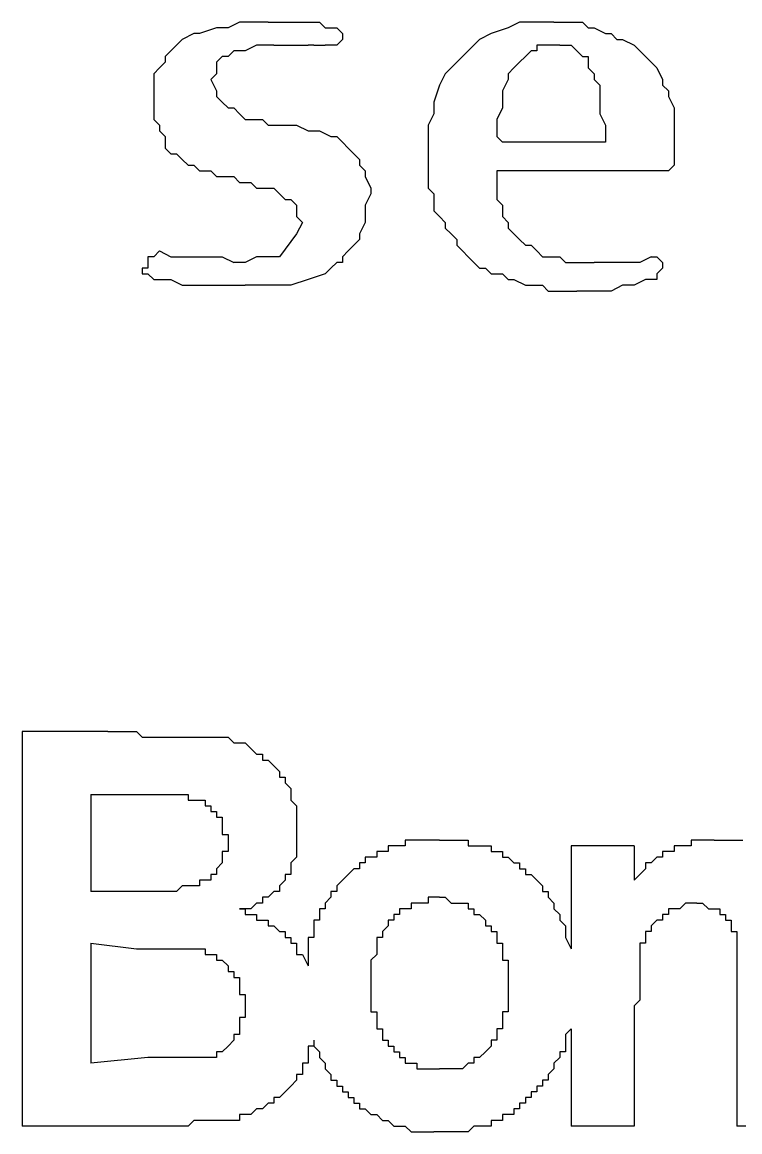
# Model space of a CAD drawing. Extents: x 0 to 594, y 0 to 420.
# Drawn here: x 424.6 to 437.15, y 48.2 to 67.6 of the extents above; entities that cross this region are included whole.
import ezdxf

# ---------------------------------------------------------------- set-up
doc = ezdxf.new("R2010")
doc.units = 0

msp = doc.modelspace()

# ---------------------------------------------------------------- linework, layer by layer
at = {"layer": 'GT_1', "flags": 128}
for points in [[(428.4, 67.6), (428.2, 67.5)], [(428.6, 67.6), (428.4, 67.6)], [(428.7, 67.6), (428.6, 67.6)], [(428.9, 67.6), (428.7, 67.6)], [(428.9, 67.6), (429.1, 67.6)], [(429.1, 67.6), (429.3, 67.6)], [(429.3, 67.6), (429.4, 67.6)], [(429.4, 67.6), (429.6, 67.6)], [(429.6, 67.6), (429.8, 67.6)], [(429.8, 67.6), (429.9, 67.5)], [(433.3, 67.6), (433.1, 67.5)], [(433.5, 67.6), (433.3, 67.6)], [(433.7, 67.6), (433.5, 67.6)], [(433.9, 67.6), (433.7, 67.6)], [(433.9, 67.6), (434.1, 67.6)], [(434.1, 67.6), (434.2, 67.6)], [(434.2, 67.6), (434.4, 67.6)], [(434.4, 67.6), (434.5, 67.5)], [(427.7, 67.4), (427.6, 67.4), (427.4, 67.3), (427.3, 67.2), (427.2, 67.1), (427.1, 67), (427.1, 66.9), (427, 66.8), (426.9, 66.7)], [(428, 67.5), (427.7, 67.4)], [(428.2, 67.5), (428, 67.5)], [(429.9, 67.5), (430.1, 67.5)], [(430.1, 67.5), (430.2, 67.4)], [(430.2, 67.4), (430.2, 67.3)], [(432.8, 67.4), (432.6, 67.3), (432.5, 67.2), (432.4, 67.1), (432.3, 67), (432.2, 66.9), (432.1, 66.8), (432, 66.7), (431.9, 66.5)], [(433.1, 67.5), (432.8, 67.4)], [(434.5, 67.5), (434.6, 67.5)], [(434.6, 67.5), (434.8, 67.4)], [(434.8, 67.4), (434.9, 67.4)], [(434.9, 67.4), (435, 67.3)], [(428.7, 67.2), (428.5, 67.1)], [(428.9, 67.2), (428.7, 67.2)], [(429, 67.2), (428.9, 67.2)], [(429, 67.2), (429.2, 67.2)], [(429.2, 67.2), (429.4, 67.2)], [(429.4, 67.2), (429.6, 67.2)], [(429.7, 67.2), (429.6, 67.2)], [(429.7, 67.2), (429.9, 67.2)], [(430.1, 67.2), (429.9, 67.2)], [(430.2, 67.3), (430.1, 67.2)], [(433.6, 67.2), (433.6, 67.1)], [(433.8, 67.2), (433.6, 67.2)], [(434, 67.2), (433.8, 67.2)], [(434, 67.2), (434.2, 67.2)], [(434.2, 67.2), (434.3, 67.1)], [(435, 67.3), (435.1, 67.3)], [(435.1, 67.3), (435.3, 67.2)], [(435.3, 67.2), (435.4, 67.1)], [(428.1, 67), (428, 66.9)], [(428.2, 67), (428.1, 67)], [(428.3, 67.1), (428.2, 67)], [(428.4, 67.1), (428.3, 67.1)], [(428.5, 67.1), (428.4, 67.1)], [(433.4, 67), (433.3, 66.9)], [(433.5, 67.1), (433.4, 67)], [(433.6, 67.1), (433.5, 67.1)], [(434.3, 67.1), (434.4, 67)], [(434.4, 67), (434.5, 67)], [(434.5, 67), (434.5, 66.8)], [(435.4, 67.1), (435.5, 67)], [(435.5, 67), (435.6, 66.9)], [(435.5, 67), (435.5, 67)], [(428, 66.9), (428, 66.8)], [(428, 66.8), (428, 66.7)], [(433.2, 66.8), (433.1, 66.7)], [(433.3, 66.9), (433.2, 66.8)], [(433.3, 66.9), (433.3, 66.9)], [(434.5, 66.8), (434.6, 66.7)], [(435.6, 66.9), (435.7, 66.8)], [(435.7, 66.8), (435.8, 66.6)], [(426.9, 66.7), (426.9, 66.4)], [(428, 66.7), (427.9, 66.6)], [(427.9, 66.6), (428, 66.4)], [(433.1, 66.6), (433, 66.4)], [(433.1, 66.7), (433.1, 66.6)], [(434.6, 66.7), (434.6, 66.6)], [(434.6, 66.6), (434.7, 66.5)], [(435.8, 66.6), (435.8, 66.5)], [(426.9, 66.4), (426.9, 66.2)], [(428, 66.4), (428, 66.3)], [(431.9, 66.5), (431.8, 66.2)], [(433, 66.4), (433, 66.1)], [(434.7, 66.5), (434.7, 66.3)], [(435.8, 66.5), (435.9, 66.4)], [(435.9, 66.4), (435.9, 66.3)], [(426.9, 66.2), (426.9, 66.1)], [(428, 66.3), (428.1, 66.2)], [(428.1, 66.2), (428.2, 66.1)], [(431.8, 66.2), (431.8, 66)], [(434.7, 66.3), (434.7, 66.1)], [(435.9, 66.3), (436, 66.1)], [(426.9, 66.1), (426.9, 65.9)], [(428.2, 66.1), (428.3, 66.1)], [(428.3, 66.1), (428.4, 66)], [(428.4, 66), (428.5, 65.9)], [(431.8, 66), (431.7, 65.8)], [(433, 66.1), (432.9, 65.9)], [(434.7, 66.1), (434.7, 66)], [(434.7, 66), (434.8, 65.8)], [(436, 66.1), (436, 66)], [(436, 66), (436, 65.8)], [(426.9, 65.9), (427, 65.8)], [(427, 65.8), (427, 65.7)], [(428.5, 65.9), (428.6, 65.9)], [(428.6, 65.9), (428.8, 65.9)], [(428.8, 65.9), (428.9, 65.8)], [(428.9, 65.8), (429.1, 65.8)], [(429.1, 65.8), (429.3, 65.8)], [(429.3, 65.8), (429.4, 65.8)], [(429.4, 65.8), (429.6, 65.7)], [(431.7, 65.8), (431.7, 65.6)], [(432.9, 65.9), (432.9, 65.8)], [(432.9, 65.8), (432.9, 65.6)], [(434.8, 65.8), (434.8, 65.7)], [(436, 65.8), (436, 65.7)], [(427, 65.7), (427.1, 65.6)], [(427.1, 65.6), (427.1, 65.4)], [(429.6, 65.7), (429.7, 65.7)], [(429.7, 65.7), (429.8, 65.7)], [(429.8, 65.7), (430, 65.6)], [(430, 65.6), (430.1, 65.6)], [(430.1, 65.6), (430.2, 65.5)], [(431.7, 65.6), (431.7, 65.4)], [(432.9, 65.6), (433, 65.5)], [(434.8, 65.7), (434.8, 65.5)], [(436, 65.7), (436, 65.5)], [(427.1, 65.4), (427.2, 65.3)], [(430.2, 65.5), (430.3, 65.4)], [(430.3, 65.4), (430.4, 65.3)], [(431.7, 65.4), (431.7, 65.2)], [(434.6, 65.5), (433, 65.5)], [(434.7, 65.5), (434.6, 65.5)], [(434.8, 65.5), (434.7, 65.5)], [(436, 65.5), (436, 65.3)], [(427.2, 65.3), (427.3, 65.3)], [(427.3, 65.3), (427.4, 65.2)], [(427.4, 65.2), (427.5, 65.1)], [(430.4, 65.3), (430.5, 65.2)], [(430.5, 65.2), (430.5, 65.1)], [(431.7, 65.2), (431.7, 65)], [(436, 65.3), (436, 65.2)], [(436, 65.2), (436, 65.1)], [(427.5, 65.1), (427.6, 65.1)], [(427.6, 65.1), (427.7, 65)], [(427.7, 65), (427.9, 65)], [(427.9, 65), (428, 64.9)], [(430.5, 65.1), (430.6, 65)], [(430.6, 65), (430.6, 64.9)], [(431.7, 65), (431.7, 64.9)], [(432.9, 65), (432.9, 64.8)], [(432.9, 65), (432.9, 65)], [(433.1, 65), (432.9, 65)], [(433.3, 65), (433.1, 65)], [(433.4, 65), (433.3, 65)], [(433.6, 65), (433.4, 65)], [(433.8, 65), (433.6, 65)], [(434, 65), (433.8, 65)], [(435.9, 65), (434, 65)], [(436, 65.1), (435.9, 65)], [(435.9, 65), (435.9, 65)], [(436, 65.1), (436, 65.1), (436, 65.1), (436, 65.1), (436, 65.1), (436, 65.1)], [(428, 64.9), (428.2, 64.9)], [(428.2, 64.9), (428.3, 64.9)], [(428.3, 64.9), (428.4, 64.8)], [(428.4, 64.8), (428.6, 64.8)], [(428.6, 64.8), (428.7, 64.7)], [(430.6, 64.9), (430.7, 64.7)], [(431.7, 64.9), (431.7, 64.7)], [(432.9, 64.8), (432.9, 64.7)], [(428.7, 64.7), (428.9, 64.7)], [(428.9, 64.7), (429, 64.7)], [(429, 64.7), (429.1, 64.6)], [(430.7, 64.7), (430.7, 64.6)], [(431.7, 64.7), (431.8, 64.6)], [(432.9, 64.7), (432.9, 64.5)], [(429.1, 64.6), (429.2, 64.5)], [(429.2, 64.5), (429.3, 64.5)], [(429.3, 64.5), (429.4, 64.4)], [(430.7, 64.6), (430.6, 64.4)], [(431.8, 64.6), (431.8, 64.5)], [(431.8, 64.5), (431.8, 64.3)], [(432.9, 64.5), (433, 64.4)], [(429.4, 64.4), (429.4, 64.2)], [(430.6, 64.4), (430.6, 64.1)], [(431.8, 64.3), (431.9, 64.2)], [(433, 64.4), (433, 64.2)], [(429.4, 64.2), (429.5, 64.1)], [(429.5, 64.1), (429.4, 63.9)], [(430.6, 64.1), (430.5, 63.9)], [(431.9, 64.2), (432, 64.1)], [(432, 64.1), (432, 64)], [(433, 64.2), (433.1, 64.1)], [(433.1, 64.1), (433.1, 64)], [(429.4, 63.9), (429.1, 63.5)], [(430.5, 63.9), (430.5, 63.8)], [(432, 64), (432.1, 63.9)], [(432.1, 63.9), (432.2, 63.8)], [(433.1, 64), (433.2, 63.9)], [(433.2, 63.9), (433.3, 63.8)], [(430.4, 63.7), (430.3, 63.6)], [(430.5, 63.8), (430.4, 63.7)], [(432.2, 63.8), (432.2, 63.7)], [(432.2, 63.7), (432.3, 63.6)], [(433.3, 63.8), (433.4, 63.7)], [(433.4, 63.7), (433.5, 63.7)], [(433.5, 63.7), (433.6, 63.6)], [(427, 63.6), (427, 63.6), (426.9, 63.5), (426.9, 63.5), (426.8, 63.5), (426.8, 63.4), (426.8, 63.4), (426.8, 63.3), (426.7, 63.3)], [(427, 63.6), (427.2, 63.5)], [(427.2, 63.5), (427.3, 63.5)], [(427.3, 63.5), (427.5, 63.5)], [(427.5, 63.5), (427.7, 63.5)], [(427.7, 63.5), (427.8, 63.5)], [(427.8, 63.5), (428, 63.5)], [(428, 63.5), (428.1, 63.5)], [(428.1, 63.5), (428.3, 63.4)], [(428.7, 63.5), (428.5, 63.4)], [(428.9, 63.5), (428.7, 63.5)], [(429.1, 63.5), (428.9, 63.5)], [(430.3, 63.6), (430.2, 63.5)], [(430.2, 63.5), (430.2, 63.4)], [(432.3, 63.6), (432.4, 63.5)], [(432.4, 63.5), (432.5, 63.4)], [(433.6, 63.6), (433.7, 63.5)], [(433.7, 63.5), (433.9, 63.5)], [(433.9, 63.5), (434, 63.5)], [(434, 63.5), (434.1, 63.4)], [(435.6, 63.5), (435.4, 63.4)], [(435.6, 63.5), (435.7, 63.5)], [(435.6, 63.5), (435.6, 63.5), (435.6, 63.5), (435.6, 63.5)], [(435.7, 63.5), (435.8, 63.4)], [(435.7, 63.5), (435.7, 63.5), (435.7, 63.5), (435.7, 63.5), (435.7, 63.5)], [(426.7, 63.3), (426.7, 63.3), (426.7, 63.3), (426.7, 63.2), (426.7, 63.2), (426.7, 63.2), (426.8, 63.2), (426.8, 63.2), (426.8, 63.2)], [(428.5, 63.4), (428.3, 63.4)], [(430, 63.3), (429.9, 63.2)], [(430.1, 63.4), (430, 63.3)], [(430.2, 63.4), (430.1, 63.4)], [(432.5, 63.4), (432.6, 63.3)], [(432.6, 63.3), (432.7, 63.3)], [(432.7, 63.3), (432.8, 63.2)], [(434.1, 63.4), (434.3, 63.4)], [(434.3, 63.4), (434.5, 63.4)], [(434.5, 63.4), (434.6, 63.4)], [(434.8, 63.4), (434.6, 63.4)], [(435, 63.4), (434.8, 63.4)], [(435.2, 63.4), (435, 63.4)], [(435.4, 63.4), (435.2, 63.4)], [(435.8, 63.3), (435.7, 63.2)], [(435.8, 63.4), (435.8, 63.4), (435.8, 63.4), (435.8, 63.4), (435.8, 63.4), (435.8, 63.4), (435.8, 63.4), (435.8, 63.4)], [(435.8, 63.4), (435.8, 63.3)], [(435.8, 63.3), (435.8, 63.3)], [(426.8, 63.2), (426.9, 63.1)], [(426.9, 63.1), (427.1, 63.1)], [(427.1, 63.1), (427.2, 63.1)], [(427.2, 63.1), (427.4, 63)], [(429.6, 63.1), (429.3, 63)], [(429.9, 63.2), (429.6, 63.1)], [(432.8, 63.2), (433, 63.2)], [(433, 63.2), (433.1, 63.1)], [(433.1, 63.1), (433.2, 63.1)], [(433.2, 63.1), (433.4, 63)], [(435.5, 63.1), (435.3, 63)], [(435.6, 63.1), (435.5, 63.1)], [(435.6, 63.1), (435.6, 63.1)], [(435.7, 63.1), (435.6, 63.1)], [(435.7, 63.2), (435.7, 63.1)], [(435.7, 63.2), (435.7, 63.2)], [(427.4, 63), (427.5, 63)], [(427.5, 63), (427.7, 63)], [(427.7, 63), (427.9, 63)], [(427.9, 63), (428, 63)], [(428, 63), (428.2, 63)], [(428.2, 63), (428.4, 63)], [(428.4, 63), (428.5, 63)], [(428.7, 63), (428.5, 63)], [(428.9, 63), (428.7, 63)], [(429.1, 63), (428.9, 63)], [(429.3, 63), (429.1, 63)], [(433.4, 63), (433.5, 63)], [(433.5, 63), (433.7, 63)], [(433.7, 63), (433.8, 62.9)], [(433.8, 62.9), (434, 62.9)], [(434, 62.9), (434.2, 62.9)], [(434.2, 62.9), (434.3, 62.9)], [(434.5, 62.9), (434.3, 62.9)], [(434.7, 62.9), (434.5, 62.9)], [(434.9, 62.9), (434.7, 62.9)], [(435.1, 63), (434.9, 62.9)], [(435.3, 63), (435.1, 63)], [(424.6, 55.2), (424.6, 51.7)], [(426.1, 55.2), (424.6, 55.2)], [(426.1, 55.2), (426.2, 55.2)], [(426.2, 55.2), (426.3, 55.2)], [(426.3, 55.2), (426.5, 55.2)], [(426.5, 55.2), (426.6, 55.2)], [(426.6, 55.2), (426.7, 55.1)], [(426.7, 55.1), (426.8, 55.1)], [(426.8, 55.1), (427, 55.1)], [(427, 55.1), (427.1, 55.1)], [(427.1, 55.1), (427.2, 55.1)], [(427.2, 55.1), (427.3, 55.1)], [(427.2, 55.1), (427.2, 55.1)], [(427.3, 55.1), (427.4, 55.1)], [(427.4, 55.1), (427.5, 55.1)], [(427.5, 55.1), (427.6, 55.1)], [(427.5, 55.1), (427.5, 55.1)], [(427.6, 55.1), (427.7, 55.1)], [(427.7, 55.1), (427.8, 55.1)], [(427.7, 55.1), (427.7, 55.1)], [(427.8, 55.1), (427.9, 55.1)], [(427.8, 55.1), (427.8, 55.1)], [(427.9, 55.1), (428, 55.1)], [(427.9, 55.1), (427.9, 55.1)], [(428, 55.1), (428.1, 55.1)], [(428, 55.1), (428, 55.1)], [(428.1, 55.1), (428.2, 55.1)], [(428.1, 55.1), (428.1, 55.1), (428.1, 55.1)], [(428.2, 55.1), (428.3, 55)], [(428.2, 55.1), (428.2, 55.1), (428.2, 55.1)], [(428.3, 55), (428.3, 55), (428.3, 55)], [(428.3, 55), (428.4, 55)], [(428.4, 55), (428.5, 55)], [(428.5, 55), (428.6, 54.9)], [(428.6, 54.9), (428.7, 54.8)], [(428.6, 54.9), (428.6, 54.9)], [(428.7, 54.8), (428.8, 54.8)], [(428.8, 54.8), (428.8, 54.7)], [(428.8, 54.7), (428.9, 54.7)], [(428.9, 54.7), (429, 54.6)], [(429, 54.6), (429.1, 54.5)], [(429, 54.6), (429, 54.6)], [(429.1, 54.5), (429.1, 54.4)], [(429.1, 54.4), (429.2, 54.4)], [(429.2, 54.4), (429.2, 54.3)], [(429.2, 54.3), (429.3, 54.2)], [(429.3, 54.2), (429.3, 54.1)], [(425.8, 54.1), (426.3, 54.1)], [(425.8, 54.1), (425.8, 53.3)], [(426.3, 54.1), (426.4, 54.1)], [(426.3, 54.1), (426.3, 54.1), (426.3, 54.1)], [(426.4, 54.1), (426.5, 54.1)], [(426.4, 54.1), (426.4, 54.1), (426.4, 54.1)], [(426.5, 54.1), (426.6, 54.1)], [(426.5, 54.1), (426.5, 54.1)], [(426.5, 54.1), (426.5, 54.1), (426.5, 54.1)], [(426.6, 54.1), (426.7, 54.1)], [(426.6, 54.1), (426.6, 54.1), (426.6, 54.1)], [(426.7, 54.1), (426.8, 54.1)], [(426.7, 54.1), (426.7, 54.1), (426.7, 54.1)], [(426.8, 54.1), (426.9, 54.1)], [(426.8, 54.1), (426.8, 54.1), (426.8, 54.1), (426.8, 54.1)], [(426.9, 54.1), (427, 54.1)], [(426.9, 54.1), (426.9, 54.1), (426.9, 54.1)], [(427, 54.1), (427.1, 54.1)], [(427, 54.1), (427, 54.1), (427, 54.1)], [(427, 54.1), (427, 54.1)], [(427.1, 54.1), (427.2, 54.1)], [(427.1, 54.1), (427.1, 54.1), (427.1, 54.1), (427.1, 54.1), (427.1, 54.1)], [(427.2, 54.1), (427.3, 54.1)], [(427.2, 54.1), (427.2, 54.1), (427.2, 54.1), (427.2, 54.1)], [(427.3, 54.1), (427.4, 54.1)], [(427.3, 54.1), (427.3, 54.1), (427.3, 54.1), (427.3, 54.1)], [(427.4, 54.1), (427.5, 54.1)], [(427.4, 54.1), (427.4, 54.1), (427.4, 54.1), (427.4, 54.1), (427.4, 54.1), (427.4, 54.1)], [(427.5, 54.1), (427.5, 54)], [(427.5, 54.1), (427.5, 54.1)], [(427.5, 54.1), (427.5, 54.1), (427.5, 54.1)], [(427.5, 54), (427.6, 54)], [(427.5, 54), (427.5, 54), (427.5, 54)], [(427.6, 54), (427.7, 54)], [(427.6, 54), (427.6, 54), (427.6, 54), (427.6, 54), (427.6, 54), (427.6, 54)], [(427.6, 54), (427.6, 54), (427.6, 54), (427.6, 54)], [(427.7, 54), (427.8, 54)], [(427.7, 54), (427.7, 54), (427.7, 54)], [(427.7, 54), (427.7, 54), (427.7, 54)], [(427.8, 54), (427.8, 53.9)], [(429.3, 54.1), (429.3, 54)], [(429.3, 54.1), (429.3, 54.1)], [(429.3, 54), (429.4, 53.9)], [(427.8, 53.9), (427.9, 53.9)], [(427.8, 53.9), (427.8, 53.9), (427.8, 53.9)], [(427.9, 53.9), (427.9, 53.8)], [(427.9, 53.9), (427.9, 53.9)], [(427.9, 53.9), (427.9, 53.9)], [(427.9, 53.8), (428, 53.8)], [(427.9, 53.8), (427.9, 53.8)], [(428, 53.8), (428, 53.7)], [(428, 53.8), (428, 53.8), (428, 53.8)], [(429.4, 53.9), (429.4, 53.8)], [(429.4, 53.8), (429.4, 53.7)], [(428, 53.7), (428.1, 53.7)], [(428, 53.7), (428, 53.7), (428, 53.7)], [(428, 53.7), (428, 53.7)], [(428.1, 53.7), (428.1, 53.6)], [(428.1, 53.6), (428.1, 53.5)], [(428.1, 53.6), (428.1, 53.6), (428.1, 53.6), (428.1, 53.6)], [(429.4, 53.7), (429.4, 53.6)], [(429.4, 53.7), (429.4, 53.7)], [(429.4, 53.6), (429.4, 53.5)], [(428.1, 53.5), (428.1, 53.4)], [(428.1, 53.5), (428.1, 53.5), (428.1, 53.5), (428.1, 53.5)], [(428.1, 53.4), (428.2, 53.4)], [(428.2, 53.4), (428.2, 53.3)], [(428.2, 53.4), (428.2, 53.4), (428.2, 53.4)], [(429.4, 53.5), (429.4, 53.4)], [(429.4, 53.4), (429.4, 53.3)], [(425.8, 53.3), (425.8, 52.4)], [(428.2, 53.3), (428.2, 53.2)], [(428.2, 53.3), (428.2, 53.3)], [(428.2, 53.2), (428.2, 53.1)], [(428.2, 53.2), (428.2, 53.2), (428.2, 53.2)], [(429.4, 53.3), (429.4, 53.2)], [(429.4, 53.2), (429.4, 53.1)], [(429.4, 53.2), (429.4, 53.2)], [(431.1, 53.2), (431, 53.2), (431, 53.1), (431, 53.1), (430.9, 53.1), (430.9, 53.1), (430.9, 53.1), (430.8, 53.1), (430.8, 53.1)], [(431.3, 53.2), (431.2, 53.2), (431.2, 53.2), (431.2, 53.2), (431.2, 53.2), (431.1, 53.2), (431.1, 53.2), (431.1, 53.2), (431.1, 53.2)], [(431.5, 53.3), (431.4, 53.3), (431.4, 53.3), (431.4, 53.3), (431.4, 53.3), (431.3, 53.3), (431.3, 53.3), (431.3, 53.2), (431.3, 53.2)], [(431.8, 53.3), (431.7, 53.3), (431.7, 53.3), (431.7, 53.3), (431.6, 53.3), (431.6, 53.3), (431.5, 53.3), (431.5, 53.3), (431.5, 53.3)], [(431.9, 53.3), (431.9, 53.3), (431.9, 53.3), (431.8, 53.3), (431.8, 53.3), (431.8, 53.3)], [(431.9, 53.3), (432, 53.3)], [(432, 53.3), (432, 53.3), (432, 53.3)], [(432, 53.3), (432.1, 53.3)], [(432.1, 53.3), (432.2, 53.3)], [(432.1, 53.3), (432.1, 53.3), (432.1, 53.3)], [(432.2, 53.3), (432.3, 53.3)], [(432.2, 53.3), (432.2, 53.3), (432.2, 53.3), (432.2, 53.3)], [(432.3, 53.3), (432.4, 53.3)], [(432.4, 53.3), (432.4, 53.2)], [(432.4, 53.2), (432.5, 53.2)], [(432.5, 53.2), (432.6, 53.2)], [(432.6, 53.2), (432.7, 53.2)], [(432.7, 53.2), (432.8, 53.2)], [(432.8, 53.2), (432.8, 53.1)], [(434.2, 53.2), (434.2, 52.3)], [(434.8, 53.2), (434.2, 53.2)], [(435.3, 53.2), (434.8, 53.2)], [(435.3, 53.2), (435.3, 52.9)], [(436.3, 53.2), (436.3, 53.2), (436.2, 53.2), (436.2, 53.2), (436.1, 53.2), (436.1, 53.2), (436, 53.2), (436, 53.1), (436, 53.1)], [(436.7, 53.3), (436.6, 53.3), (436.6, 53.3), (436.5, 53.3), (436.5, 53.3), (436.4, 53.3), (436.4, 53.3), (436.3, 53.3), (436.3, 53.2)], [(436.7, 53.3), (436.8, 53.3)], [(436.7, 53.3), (436.7, 53.3)], [(436.8, 53.3), (436.9, 53.3)], [(436.9, 53.3), (437, 53.3)], [(436.9, 53.3), (436.9, 53.3)], [(437, 53.3), (437.1, 53.3)], [(437, 53.3), (437, 53.3)], [(437.1, 53.3), (437.2, 53.3)], [(428.1, 53.1), (428.1, 53)], [(428.2, 53.1), (428.1, 53.1)], [(428.1, 53), (428.1, 52.9)], [(428.1, 53), (428.1, 53)], [(428.1, 53), (428.1, 53)], [(429.4, 53), (429.3, 52.9)], [(429.4, 53.1), (429.4, 53)], [(430.8, 53.1), (430.8, 53), (430.8, 53), (430.7, 53), (430.7, 53), (430.7, 53), (430.6, 53), (430.6, 52.9), (430.6, 52.9)], [(432.8, 53.1), (432.9, 53.1)], [(432.9, 53.1), (433, 53.1)], [(433, 53.1), (433, 53)], [(433, 53), (433.1, 53)], [(433.1, 53), (433.2, 52.9)], [(435.7, 53), (435.6, 52.9), (435.6, 52.9), (435.6, 52.9), (435.5, 52.9), (435.5, 52.8), (435.5, 52.8), (435.5, 52.8), (435.4, 52.7)], [(436, 53.1), (435.9, 53.1), (435.9, 53.1), (435.8, 53.1), (435.8, 53), (435.8, 53), (435.7, 53), (435.7, 53), (435.7, 53)], [(428.1, 52.9), (428, 52.8)], [(428, 52.8), (428, 52.7)], [(428, 52.8), (428, 52.8), (428, 52.8)], [(428.1, 52.9), (428.1, 52.9), (428.1, 52.9)], [(429.3, 52.9), (429.3, 52.8)], [(429.3, 52.8), (429.3, 52.7)], [(429.3, 52.8), (429.3, 52.8), (429.3, 52.8)], [(430.4, 52.8), (430.4, 52.8), (430.3, 52.7), (430.3, 52.7), (430.3, 52.7), (430.2, 52.6), (430.2, 52.6), (430.1, 52.5), (430.1, 52.5)], [(430.6, 52.9), (430.6, 52.9), (430.5, 52.9), (430.5, 52.9), (430.5, 52.9), (430.5, 52.8), (430.5, 52.8), (430.4, 52.8), (430.4, 52.8)], [(433.2, 52.9), (433.3, 52.9)], [(433.3, 52.9), (433.3, 52.8)], [(433.3, 52.8), (433.4, 52.8)], [(433.4, 52.8), (433.4, 52.7)], [(435.3, 52.9), (435.3, 52.6)], [(427.7, 52.6), (427.7, 52.5)], [(427.8, 52.6), (427.7, 52.6)], [(427.8, 52.6), (427.8, 52.6), (427.8, 52.6)], [(427.9, 52.6), (427.8, 52.6)], [(427.9, 52.7), (427.9, 52.6)], [(427.9, 52.7), (427.9, 52.7)], [(428, 52.7), (427.9, 52.7)], [(429.2, 52.6), (429.1, 52.5)], [(429.2, 52.7), (429.2, 52.6)], [(429.2, 52.7), (429.2, 52.7)], [(429.3, 52.7), (429.2, 52.7)], [(429.2, 52.6), (429.2, 52.6), (429.2, 52.6)], [(433.4, 52.7), (433.5, 52.7)], [(433.5, 52.7), (433.6, 52.6)], [(433.6, 52.6), (433.7, 52.5)], [(433.6, 52.6), (433.6, 52.6)], [(435.4, 52.7), (435.3, 52.6)], [(426.4, 52.4), (425.8, 52.4)], [(426.4, 52.4), (426.4, 52.4)], [(426.5, 52.4), (426.4, 52.4)], [(426.5, 52.4), (426.5, 52.4), (426.5, 52.4)], [(426.6, 52.4), (426.5, 52.4)], [(426.6, 52.4), (426.6, 52.4), (426.6, 52.4)], [(426.7, 52.4), (426.6, 52.4)], [(426.7, 52.4), (426.7, 52.4), (426.7, 52.4)], [(426.8, 52.4), (426.7, 52.4)], [(426.8, 52.4), (426.8, 52.4), (426.8, 52.4)], [(426.9, 52.4), (426.8, 52.4)], [(426.9, 52.4), (426.9, 52.4), (426.9, 52.4)], [(427, 52.4), (426.9, 52.4)], [(427, 52.4), (427, 52.4), (427, 52.4)], [(427.1, 52.4), (427, 52.4)], [(427.1, 52.4), (427.1, 52.4), (427.1, 52.4), (427.1, 52.4)], [(427.2, 52.4), (427.1, 52.4)], [(427.2, 52.4), (427.2, 52.4), (427.2, 52.4), (427.2, 52.4), (427.2, 52.4)], [(427.3, 52.4), (427.2, 52.4)], [(427.4, 52.5), (427.3, 52.4)], [(427.3, 52.4), (427.3, 52.4), (427.3, 52.4), (427.3, 52.4)], [(427.4, 52.5), (427.4, 52.5), (427.4, 52.5)], [(427.5, 52.5), (427.4, 52.5)], [(427.5, 52.5), (427.5, 52.5)], [(427.6, 52.5), (427.5, 52.5)], [(427.6, 52.5), (427.6, 52.5)], [(427.7, 52.5), (427.6, 52.5)], [(429, 52.4), (428.9, 52.3)], [(429, 52.4), (429, 52.4), (429, 52.4)], [(429.1, 52.4), (429, 52.4)], [(429.1, 52.5), (429.1, 52.4)], [(429.1, 52.5), (429.1, 52.5), (429.1, 52.5), (429.1, 52.5)], [(430.1, 52.5), (430.1, 52.5), (430.1, 52.4), (430, 52.4), (430, 52.3), (430, 52.3), (429.9, 52.2), (429.9, 52.2), (429.9, 52.1)], [(433.7, 52.5), (433.7, 52.4)], [(433.7, 52.4), (433.8, 52.4)], [(433.8, 52.4), (433.8, 52.3)], [(428.7, 52.2), (428.6, 52.1)], [(428.8, 52.2), (428.7, 52.2)], [(428.7, 52.2), (428.7, 52.2), (428.7, 52.2)], [(428.8, 52.3), (428.8, 52.2)], [(428.9, 52.3), (428.8, 52.3)], [(428.8, 52.2), (428.8, 52.2)], [(428.9, 52.3), (428.9, 52.3), (428.9, 52.3), (428.9, 52.3)], [(431.5, 52.2), (431.5, 52.2), (431.5, 52.2), (431.5, 52.2), (431.4, 52.2), (431.4, 52.2), (431.4, 52.1), (431.4, 52.1), (431.3, 52.1)], [(431.8, 52.3), (431.8, 52.3), (431.7, 52.3), (431.7, 52.2), (431.7, 52.2), (431.6, 52.2), (431.6, 52.2), (431.6, 52.2), (431.5, 52.2)], [(431.9, 52.3), (431.9, 52.3), (431.9, 52.3), (431.8, 52.3), (431.8, 52.3)], [(431.9, 52.3), (432, 52.3)], [(432, 52.3), (432.1, 52.2)], [(432, 52.3), (432, 52.3), (432, 52.3)], [(432.1, 52.2), (432.2, 52.2)], [(432.1, 52.2), (432.1, 52.2), (432.1, 52.2), (432.1, 52.2)], [(432.2, 52.2), (432.3, 52.2)], [(432.2, 52.2), (432.2, 52.2), (432.2, 52.2)], [(432.3, 52.2), (432.3, 52.2)], [(432.3, 52.2), (432.4, 52.2)], [(432.3, 52.2), (432.3, 52.2)], [(432.4, 52.2), (432.4, 52.1)], [(433.8, 52.3), (433.9, 52.2)], [(433.9, 52.2), (433.9, 52.1)], [(433.9, 52.2), (433.9, 52.2)], [(434.2, 52.3), (434.2, 51.4)], [(436.3, 52.2), (436.3, 52.2), (436.3, 52.2), (436.3, 52.2), (436.2, 52.2), (436.2, 52.2), (436.2, 52.2), (436.2, 52.2), (436.1, 52.1)], [(436.4, 52.2), (436.4, 52.2), (436.4, 52.2), (436.4, 52.2), (436.3, 52.2)], [(436.4, 52.2), (436.5, 52.2)], [(436.5, 52.2), (436.6, 52.1)], [(436.5, 52.2), (436.5, 52.2)], [(436.5, 52.2), (436.5, 52.2), (436.5, 52.2), (436.5, 52.2)], [(428.5, 52.1), (428.4, 52.1)], [(428.4, 52.1), (428.4, 52.1), (428.4, 52.1), (428.4, 52.1), (428.4, 52.1), (428.4, 52.1), (428.4, 52.1), (428.4, 52.1), (428.4, 52.1)], [(428.4, 52.1), (428.4, 52.1), (428.4, 52.1), (428.4, 52.1), (428.4, 52.1), (428.4, 52.1), (428.4, 52.1), (428.4, 52.1), (428.5, 52.1)], [(428.5, 52.1), (428.5, 52.1), (428.5, 52.1)], [(428.6, 52.1), (428.5, 52.1)], [(428.5, 52.1), (428.5, 52), (428.5, 52), (428.5, 52), (428.5, 52), (428.5, 52), (428.5, 52), (428.5, 52), (428.5, 52)], [(428.5, 52), (428.5, 52), (428.5, 52), (428.5, 52), (428.5, 52), (428.5, 52), (428.6, 52), (428.6, 52), (428.6, 52)], [(428.6, 52.1), (428.6, 52.1)], [(428.6, 52), (428.7, 52)], [(428.6, 52), (428.6, 52), (428.6, 52)], [(428.7, 52), (428.7, 51.9)], [(429.9, 52.1), (429.9, 52.1), (429.8, 52.1), (429.8, 52), (429.8, 52), (429.8, 51.9), (429.7, 51.9), (429.7, 51.8), (429.7, 51.8)], [(431.2, 52), (431.2, 52), (431.2, 52), (431.1, 52), (431.1, 52), (431.1, 51.9), (431.1, 51.9), (431.1, 51.9), (431.1, 51.9)], [(431.3, 52.1), (431.3, 52.1), (431.3, 52.1), (431.3, 52.1), (431.3, 52.1), (431.2, 52.1), (431.2, 52.1), (431.2, 52), (431.2, 52)], [(432.4, 52.1), (432.5, 52.1)], [(432.4, 52.1), (432.4, 52.1)], [(432.5, 52.1), (432.5, 52)], [(432.5, 52.1), (432.5, 52.1), (432.5, 52.1)], [(432.5, 52), (432.6, 52)], [(432.6, 52), (432.7, 51.9)], [(432.6, 52), (432.6, 52), (432.6, 52)], [(433.9, 52.1), (434, 52)], [(434, 52), (434, 51.9)], [(435.8, 52), (435.8, 52), (435.8, 52), (435.8, 52), (435.8, 52), (435.8, 51.9), (435.7, 51.9), (435.7, 51.9), (435.7, 51.9)], [(436, 52.1), (435.9, 52.1), (435.9, 52.1), (435.9, 52.1), (435.9, 52.1), (435.9, 52), (435.9, 52), (435.9, 52), (435.8, 52)], [(436.1, 52.1), (436.1, 52.1), (436.1, 52.1), (436.1, 52.1), (436.1, 52.1), (436, 52.1), (436, 52.1), (436, 52.1), (436, 52.1)], [(436.6, 52.1), (436.7, 52.1)], [(436.6, 52.1), (436.6, 52.1), (436.6, 52.1), (436.6, 52.1), (436.6, 52.1)], [(436.7, 52.1), (436.8, 52.1)], [(436.7, 52.1), (436.7, 52.1), (436.7, 52.1), (436.7, 52.1), (436.7, 52.1), (436.7, 52.1)], [(436.7, 52.1), (436.7, 52.1)], [(436.8, 52.1), (436.8, 52)], [(436.8, 52), (436.9, 52)], [(436.8, 52), (436.8, 52), (436.8, 52), (436.8, 52), (436.8, 52)], [(436.8, 52), (436.8, 52)], [(436.9, 52), (436.9, 51.9)], [(436.9, 52), (436.9, 52), (436.9, 52)], [(428.7, 51.9), (428.8, 51.9)], [(428.7, 51.9), (428.7, 51.9)], [(428.8, 51.9), (428.8, 51.9), (428.8, 51.9)], [(428.8, 51.9), (428.9, 51.9)], [(428.9, 51.9), (428.9, 51.8)], [(428.9, 51.8), (429, 51.8)], [(428.9, 51.8), (428.9, 51.8)], [(429, 51.8), (429.1, 51.7)], [(429, 51.8), (429, 51.8), (429, 51.8)], [(429.7, 51.8), (429.7, 51.7), (429.7, 51.7), (429.7, 51.6), (429.6, 51.6), (429.6, 51.5), (429.6, 51.4), (429.6, 51.4), (429.6, 51.3)], [(431.1, 51.9), (431, 51.9), (431, 51.9), (431, 51.8), (431, 51.8), (431, 51.8), (431, 51.8), (431, 51.8), (430.9, 51.7)], [(432.7, 51.9), (432.7, 51.8)], [(432.7, 51.9), (432.7, 51.9), (432.7, 51.9)], [(432.7, 51.8), (432.8, 51.8)], [(432.8, 51.8), (432.8, 51.7)], [(432.8, 51.8), (432.8, 51.8)], [(434, 51.9), (434.1, 51.8)], [(434.1, 51.8), (434.1, 51.7)], [(434.1, 51.8), (434.1, 51.8)], [(435.6, 51.8), (435.6, 51.8), (435.6, 51.7), (435.6, 51.7), (435.6, 51.7), (435.5, 51.7), (435.5, 51.7), (435.5, 51.7), (435.5, 51.6)], [(435.7, 51.9), (435.7, 51.9), (435.7, 51.9), (435.7, 51.9), (435.6, 51.8), (435.6, 51.8), (435.6, 51.8), (435.6, 51.8), (435.6, 51.8)], [(436.9, 51.9), (437, 51.9)], [(436.9, 51.9), (436.9, 51.9), (436.9, 51.9), (436.9, 51.9), (436.9, 51.9), (436.9, 51.9)], [(437, 51.9), (437, 51.8)], [(437, 51.8), (437, 51.7)], [(437, 51.8), (437, 51.8), (437, 51.8), (437, 51.8), (437, 51.8)], [(437, 51.8), (437, 51.8)], [(424.6, 51.7), (424.6, 48.3)], [(429.1, 51.7), (429.1, 51.7)], [(429.1, 51.7), (429.2, 51.7)], [(429.1, 51.7), (429.1, 51.7)], [(429.2, 51.7), (429.2, 51.6)], [(430.9, 51.7), (430.9, 51.7), (430.9, 51.7), (430.9, 51.7), (430.9, 51.7), (430.9, 51.7), (430.9, 51.6), (430.9, 51.6), (430.9, 51.6)], [(432.8, 51.7), (432.9, 51.7)], [(432.8, 51.7), (432.8, 51.7)], [(432.9, 51.7), (432.9, 51.6)], [(434.1, 51.7), (434.1, 51.6)], [(437, 51.7), (437.1, 51.7)], [(437, 51.7), (437, 51.7), (437, 51.7), (437, 51.7)], [(437.1, 51.7), (437.1, 51.6)], [(437.1, 51.7), (437.1, 51.7), (437.1, 51.7)], [(425.8, 51.5), (426.6, 51.4)], [(425.8, 51.5), (425.8, 50.5)], [(429.2, 51.6), (429.3, 51.6)], [(429.2, 51.6), (429.2, 51.6), (429.2, 51.6)], [(429.3, 51.6), (429.3, 51.5)], [(429.3, 51.5), (429.3, 51.5)], [(429.3, 51.5), (429.4, 51.5)], [(429.3, 51.5), (429.3, 51.5)], [(429.4, 51.5), (429.4, 51.4)], [(430.9, 51.6), (430.8, 51.6), (430.8, 51.5), (430.8, 51.5), (430.8, 51.4), (430.8, 51.4), (430.8, 51.4), (430.8, 51.3), (430.8, 51.3)], [(432.9, 51.6), (432.9, 51.5)], [(432.9, 51.6), (432.9, 51.6), (432.9, 51.6)], [(432.9, 51.5), (433, 51.5)], [(433, 51.5), (433, 51.4)], [(434.1, 51.6), (434.2, 51.4)], [(435.5, 51.6), (435.5, 51.6), (435.5, 51.6), (435.5, 51.6), (435.5, 51.5), (435.5, 51.5), (435.4, 51.5), (435.4, 51.4), (435.4, 51.4)], [(437.1, 51.6), (437.1, 51.5)], [(437.1, 51.6), (437.1, 51.6), (437.1, 51.6), (437.1, 51.6), (437.1, 51.6)], [(437.1, 51.5), (437.1, 51.4)], [(437.1, 51.5), (437.1, 51.5), (437.1, 51.5), (437.1, 51.5)], [(426.6, 51.4), (426.7, 51.4)], [(426.7, 51.4), (426.8, 51.4)], [(426.7, 51.4), (426.7, 51.4)], [(426.8, 51.4), (426.9, 51.4)], [(426.8, 51.4), (426.8, 51.4)], [(426.9, 51.4), (427, 51.4)], [(426.9, 51.4), (426.9, 51.4)], [(427, 51.4), (427.1, 51.4)], [(427, 51.4), (427, 51.4)], [(427, 51.4), (427, 51.4)], [(427.1, 51.4), (427.2, 51.4)], [(427.1, 51.4), (427.1, 51.4), (427.1, 51.4)], [(427.2, 51.4), (427.3, 51.4)], [(427.2, 51.4), (427.2, 51.4)], [(427.3, 51.4), (427.4, 51.4)], [(427.3, 51.4), (427.3, 51.4)], [(427.3, 51.4), (427.3, 51.4)], [(427.4, 51.4), (427.5, 51.4)], [(427.4, 51.4), (427.4, 51.4), (427.4, 51.4), (427.4, 51.4)], [(427.5, 51.4), (427.6, 51.4)], [(427.5, 51.4), (427.5, 51.4), (427.5, 51.4)], [(427.5, 51.4), (427.5, 51.4), (427.5, 51.4)], [(427.6, 51.4), (427.6, 51.4), (427.6, 51.4), (427.6, 51.4), (427.6, 51.4), (427.6, 51.4)], [(427.6, 51.4), (427.7, 51.4)], [(427.7, 51.4), (427.8, 51.4)], [(427.7, 51.4), (427.7, 51.4), (427.7, 51.4), (427.7, 51.4)], [(427.8, 51.4), (427.8, 51.3)], [(427.8, 51.4), (427.8, 51.4)], [(427.8, 51.3), (427.9, 51.3)], [(427.8, 51.3), (427.8, 51.3)], [(427.8, 51.3), (427.8, 51.3)], [(427.9, 51.3), (428, 51.3)], [(427.9, 51.3), (427.9, 51.3), (427.9, 51.3), (427.9, 51.3), (427.9, 51.3)], [(428, 51.3), (428, 51.2)], [(428, 51.3), (428, 51.3)], [(428, 51.3), (428, 51.3)], [(429.4, 51.4), (429.4, 51.3)], [(429.4, 51.4), (429.4, 51.4), (429.4, 51.4)], [(429.4, 51.3), (429.5, 51.3)], [(429.5, 51.3), (429.5, 51.3)], [(429.5, 51.3), (429.6, 51.1)], [(429.6, 51.3), (429.6, 51.1)], [(430.8, 51.3), (430.7, 51.2), (430.7, 51.2), (430.7, 51.1), (430.7, 51.1), (430.7, 51), (430.7, 51), (430.7, 50.9), (430.7, 50.9)], [(433, 51.4), (433, 51.3)], [(433, 51.4), (433, 51.4), (433, 51.4)], [(433, 51.3), (433, 51.2)], [(433, 51.3), (433, 51.3)], [(435.4, 51.4), (435.4, 51.4), (435.4, 51.3), (435.4, 51.3), (435.4, 51.3), (435.4, 51.3), (435.4, 51.2), (435.4, 51.2), (435.4, 51.2)], [(437.1, 51.4), (437.1, 51.3)], [(437.1, 51.4), (437.1, 51.4), (437.1, 51.4), (437.1, 51.4)], [(437.1, 51.3), (437.1, 51.2)], [(437.1, 51.3), (437.1, 51.3)], [(428, 51.2), (428.1, 51.2)], [(428, 51.2), (428, 51.2), (428, 51.2)], [(428.1, 51.2), (428.2, 51.1)], [(428.1, 51.2), (428.1, 51.2), (428.1, 51.2)], [(428.1, 51.2), (428.1, 51.2), (428.1, 51.2), (428.1, 51.2)], [(428.2, 51.1), (428.2, 51)], [(428.2, 51.1), (428.2, 51.1), (428.2, 51.1), (428.2, 51.1), (428.2, 51.1), (428.2, 51.1)], [(433, 51.2), (433.1, 51.2)], [(433, 51.2), (433, 51.2)], [(433.1, 51.2), (433.1, 51.1)], [(433.1, 51.1), (433.1, 51)], [(433.1, 51.1), (433.1, 51.1), (433.1, 51.1), (433.1, 51.1)], [(435.4, 51.2), (435.4, 51.1), (435.4, 51), (435.4, 51), (435.4, 50.9), (435.4, 50.9), (435.4, 50.8), (435.4, 50.8), (435.4, 50.7)], [(437.1, 51.2), (437.1, 51.1)], [(437.1, 51.2), (437.1, 51.2)], [(437.1, 51.1), (437.1, 51)], [(437.1, 51.1), (437.1, 51.1)], [(428.2, 51), (428.3, 51)], [(428.3, 51), (428.3, 50.9)], [(428.3, 51), (428.3, 51), (428.3, 51), (428.3, 51), (428.3, 51)], [(428.3, 50.9), (428.4, 50.9)], [(428.3, 50.9), (428.3, 50.9)], [(428.4, 50.9), (428.4, 50.8)], [(428.4, 50.9), (428.4, 50.9), (428.4, 50.9)], [(430.7, 50.9), (430.7, 50.8), (430.7, 50.8), (430.7, 50.7), (430.7, 50.7), (430.7, 50.6), (430.7, 50.6), (430.7, 50.5), (430.7, 50.5)], [(433.1, 51), (433.1, 50.9)], [(433.1, 51), (433.1, 51), (433.1, 51)], [(433.1, 50.9), (433.1, 50.8)], [(433.1, 50.9), (433.1, 50.9), (433.1, 50.9), (433.1, 50.9)], [(437.1, 51), (437.1, 50.9)], [(437.1, 51), (437.1, 51)], [(437.1, 50.9), (437.1, 50.7)], [(428.4, 50.8), (428.4, 50.7)], [(428.4, 50.8), (428.4, 50.8), (428.4, 50.8), (428.4, 50.8), (428.4, 50.8)], [(428.4, 50.7), (428.4, 50.6)], [(428.4, 50.7), (428.4, 50.7), (428.4, 50.7), (428.4, 50.7), (428.4, 50.7)], [(433.1, 50.8), (433.1, 50.7)], [(433.1, 50.8), (433.1, 50.8), (433.1, 50.8)], [(433.1, 50.7), (433.1, 50.6)], [(433.1, 50.7), (433.1, 50.7), (433.1, 50.7)], [(435.4, 50.7), (435.4, 50.6), (435.4, 50.5), (435.3, 50.4), (435.3, 50.2), (435.3, 50.1), (435.3, 50), (435.3, 49.9), (435.3, 49.8)], [(437.1, 50.7), (437.1, 50.6)], [(425.8, 50.5), (425.8, 49.4)], [(428.4, 50.6), (428.5, 50.6)], [(428.5, 50.6), (428.5, 50.5)], [(428.5, 50.6), (428.5, 50.6)], [(428.5, 50.6), (428.5, 50.6)], [(428.5, 50.5), (428.5, 50.4)], [(428.5, 50.5), (428.5, 50.5), (428.5, 50.5), (428.5, 50.5)], [(430.7, 50.5), (430.7, 50.4), (430.7, 50.4), (430.7, 50.4), (430.7, 50.3), (430.8, 50.3), (430.8, 50.2), (430.8, 50.2), (430.8, 50.2)], [(433.1, 50.6), (433.1, 50.5)], [(433.1, 50.6), (433.1, 50.6), (433.1, 50.6)], [(433.1, 50.5), (433.1, 50.4)], [(433.1, 50.5), (433.1, 50.5)], [(433.1, 50.5), (433.1, 50.5), (433.1, 50.5)], [(437.1, 50.6), (437.1, 50.5)], [(437.1, 50.5), (437.1, 50.3)], [(428.5, 50.4), (428.5, 50.3)], [(428.5, 50.4), (428.5, 50.4), (428.5, 50.4)], [(428.5, 50.3), (428.5, 50.2)], [(428.5, 50.3), (428.5, 50.3), (428.5, 50.3)], [(433, 50.3), (433, 50.2)], [(433.1, 50.3), (433, 50.3)], [(433.1, 50.4), (433.1, 50.3)], [(433.1, 50.4), (433.1, 50.4), (433.1, 50.4), (433.1, 50.4)], [(433.1, 50.3), (433.1, 50.3)], [(437.1, 50.3), (437.1, 50.2)], [(428.4, 50.2), (428.4, 50.1)], [(428.5, 50.2), (428.4, 50.2)], [(428.4, 50.1), (428.4, 50)], [(428.4, 50.1), (428.4, 50.1)], [(428.4, 50.1), (428.4, 50.1)], [(428.5, 50.2), (428.5, 50.2)], [(430.8, 50.2), (430.8, 50.1), (430.8, 50.1), (430.8, 50), (430.9, 50), (430.9, 50), (430.9, 49.9), (430.9, 49.9), (430.9, 49.9)], [(433, 50.2), (433, 50.1)], [(433, 50.2), (433, 50.2), (433, 50.2)], [(433, 50.1), (433, 50)], [(433, 50.1), (433, 50.1), (433, 50.1)], [(437.1, 50.2), (437.1, 50.1)], [(437.1, 50.1), (437.1, 50)], [(428.3, 49.9), (428.3, 49.8)], [(428.4, 49.9), (428.3, 49.9)], [(428.4, 50), (428.4, 49.9)], [(428.4, 50), (428.4, 50), (428.4, 50)], [(428.4, 49.9), (428.4, 49.9), (428.4, 49.9)], [(430.9, 49.9), (430.9, 49.8), (431, 49.8), (431, 49.8), (431, 49.7), (431, 49.7), (431.1, 49.7), (431.1, 49.7), (431.1, 49.6)], [(432.9, 50), (432.9, 49.9)], [(433, 50), (432.9, 50)], [(432.9, 49.9), (432.9, 49.8)], [(432.9, 49.9), (432.9, 49.9), (432.9, 49.9)], [(433, 50), (433, 50)], [(434.2, 50), (434.1, 49.9)], [(434.1, 49.9), (434.1, 49.8)], [(434.1, 49.9), (434.1, 49.9)], [(434.2, 50), (434.2, 49.9)], [(434.2, 50), (434.2, 50)], [(434.2, 50), (434.2, 50), (434.2, 50), (434.2, 50), (434.2, 50), (434.2, 50), (434.2, 50), (434.2, 50), (434.2, 50)], [(434.2, 50), (434.2, 50), (434.2, 50), (434.2, 50), (434.2, 50), (434.2, 50), (434.2, 50), (434.2, 50), (434.2, 50)], [(434.2, 49.9), (434.2, 49.8)], [(434.2, 49.9), (434.2, 49.9), (434.2, 49.9), (434.2, 49.9), (434.2, 49.9)], [(437.1, 50), (437.1, 48.3)], [(428.2, 49.7), (428.1, 49.6)], [(428.3, 49.8), (428.2, 49.7)], [(428.2, 49.7), (428.2, 49.7)], [(428.2, 49.7), (428.2, 49.7), (428.2, 49.7), (428.2, 49.7)], [(428.3, 49.8), (428.3, 49.8), (428.3, 49.8), (428.3, 49.8)], [(429.6, 49.7), (429.6, 49.6)], [(429.6, 49.7), (429.6, 49.7)], [(429.7, 49.7), (429.6, 49.7)], [(429.7, 49.8), (429.7, 49.7)], [(429.7, 49.8), (429.7, 49.8), (429.7, 49.8), (429.7, 49.8)], [(429.7, 49.8), (429.7, 49.8), (429.7, 49.8), (429.7, 49.8), (429.7, 49.8), (429.7, 49.8), (429.7, 49.8), (429.7, 49.8), (429.7, 49.8)], [(429.7, 49.8), (429.7, 49.8), (429.7, 49.8), (429.7, 49.8), (429.7, 49.8), (429.7, 49.7), (429.7, 49.7), (429.7, 49.7), (429.7, 49.7)], [(429.7, 49.7), (429.8, 49.6)], [(429.7, 49.7), (429.7, 49.7), (429.7, 49.7), (429.7, 49.7), (429.7, 49.7)], [(429.7, 49.7), (429.7, 49.7), (429.7, 49.7), (429.7, 49.7), (429.7, 49.7)], [(429.7, 49.7), (429.7, 49.7), (429.7, 49.7), (429.7, 49.7), (429.7, 49.7), (429.7, 49.7), (429.7, 49.7), (429.7, 49.7), (429.7, 49.7)], [(429.7, 49.7), (429.7, 49.7), (429.7, 49.7), (429.7, 49.7)], [(432.8, 49.7), (432.7, 49.6)], [(432.8, 49.8), (432.8, 49.7)], [(432.9, 49.8), (432.8, 49.8)], [(432.8, 49.7), (432.8, 49.7), (432.8, 49.7)], [(432.9, 49.8), (432.9, 49.8)], [(434.1, 49.8), (434.1, 49.7)], [(434.1, 49.8), (434.1, 49.8)], [(434.1, 49.7), (434.1, 49.6)], [(434.1, 49.7), (434.1, 49.7)], [(434.2, 49.8), (434.2, 49.7)], [(434.2, 49.8), (434.2, 49.8)], [(434.2, 49.7), (434.2, 49.6)], [(434.2, 49.7), (434.2, 49.7)], [(435.3, 49.8), (435.3, 48.3)], [(426.8, 49.5), (425.8, 49.4)], [(427.8, 49.5), (426.8, 49.5)], [(428, 49.5), (427.8, 49.5)], [(428, 49.6), (428, 49.5)], [(428, 49.6), (428, 49.6), (428, 49.6)], [(428.1, 49.6), (428, 49.6)], [(428.1, 49.6), (428.1, 49.6), (428.1, 49.6)], [(429.6, 49.6), (429.6, 49.6), (429.6, 49.6)], [(429.6, 49.6), (429.6, 49.6), (429.6, 49.6), (429.6, 49.6), (429.6, 49.6), (429.6, 49.6), (429.6, 49.6), (429.6, 49.6), (429.6, 49.6)], [(429.6, 49.6), (429.6, 49.5)], [(429.6, 49.5), (429.6, 49.5), (429.6, 49.5), (429.6, 49.5), (429.6, 49.5), (429.6, 49.5), (429.6, 49.5), (429.6, 49.5)], [(429.6, 49.5), (429.6, 49.4)], [(429.8, 49.6), (429.8, 49.5), (429.8, 49.5), (429.9, 49.4), (429.9, 49.3), (429.9, 49.3), (430, 49.2), (430, 49.2), (430, 49.1)], [(429.8, 49.6), (429.8, 49.6), (429.8, 49.6), (429.8, 49.6)], [(431.1, 49.6), (431.1, 49.6), (431.2, 49.6), (431.2, 49.5), (431.2, 49.5), (431.2, 49.5), (431.3, 49.5), (431.3, 49.5), (431.3, 49.4)], [(432.5, 49.5), (432.5, 49.4)], [(432.6, 49.5), (432.5, 49.5)], [(432.7, 49.6), (432.6, 49.5)], [(432.6, 49.5), (432.6, 49.5), (432.6, 49.5)], [(432.6, 49.5), (432.6, 49.5)], [(432.7, 49.6), (432.7, 49.6), (432.7, 49.6), (432.7, 49.6)], [(434, 49.5), (433.9, 49.4)], [(434.1, 49.6), (434, 49.6)], [(434, 49.6), (434, 49.5)], [(434, 49.5), (434, 49.5), (434, 49.5)], [(434.2, 49.6), (434.2, 49.5)], [(434.2, 49.5), (434.2, 49.4)], [(434.2, 49.5), (434.2, 49.5)], [(429.5, 49.4), (429.5, 49.3)], [(429.6, 49.4), (429.5, 49.4)], [(429.5, 49.3), (429.5, 49.2)], [(429.5, 49.3), (429.5, 49.3), (429.5, 49.3)], [(431.3, 49.4), (431.4, 49.4), (431.4, 49.4), (431.4, 49.4), (431.4, 49.4), (431.5, 49.4), (431.5, 49.3), (431.5, 49.3), (431.6, 49.3)], [(431.6, 49.3), (431.6, 49.3), (431.6, 49.3), (431.7, 49.3), (431.7, 49.3), (431.7, 49.3), (431.7, 49.3), (431.7, 49.3), (431.8, 49.3)], [(431.8, 49.3), (431.8, 49.3), (431.8, 49.3), (431.9, 49.3), (431.9, 49.3), (431.9, 49.3), (431.9, 49.3)], [(432, 49.3), (431.9, 49.3)], [(432, 49.3), (432, 49.3)], [(432, 49.3), (432, 49.3)], [(432.1, 49.3), (432, 49.3)], [(432.1, 49.3), (432.1, 49.3), (432.1, 49.3), (432.1, 49.3)], [(432.2, 49.3), (432.1, 49.3)], [(432.2, 49.3), (432.2, 49.3), (432.2, 49.3)], [(432.2, 49.3), (432.2, 49.3)], [(432.3, 49.3), (432.2, 49.3)], [(432.4, 49.4), (432.3, 49.3)], [(432.3, 49.3), (432.3, 49.3), (432.3, 49.3), (432.3, 49.3)], [(432.4, 49.4), (432.4, 49.4), (432.4, 49.4)], [(432.4, 49.4), (432.4, 49.4)], [(432.5, 49.4), (432.4, 49.4)], [(432.5, 49.4), (432.5, 49.4), (432.5, 49.4)], [(433.9, 49.3), (433.8, 49.2)], [(433.9, 49.4), (433.9, 49.3)], [(433.9, 49.4), (433.9, 49.4)], [(433.9, 49.3), (433.9, 49.3)], [(434.2, 49.4), (434.2, 49.3)], [(434.2, 49.3), (434.2, 49.2)], [(429.4, 49.1), (429.3, 49)], [(429.4, 49.2), (429.4, 49.1)], [(429.5, 49.2), (429.4, 49.2)], [(429.4, 49.1), (429.4, 49.1), (429.4, 49.1)], [(430, 49.1), (430.1, 49.1), (430.1, 49), (430.2, 49), (430.2, 48.9), (430.3, 48.9), (430.3, 48.8), (430.4, 48.8), (430.4, 48.7)], [(433.7, 49.1), (433.7, 49)], [(433.7, 49.1), (433.7, 49.1)], [(433.8, 49.1), (433.7, 49.1)], [(433.8, 49.2), (433.8, 49.1)], [(433.8, 49.2), (433.8, 49.2)], [(434.2, 49.2), (434.2, 48.3)], [(429.2, 48.9), (429.1, 48.8)], [(429.3, 49), (429.2, 48.9)], [(429.2, 48.9), (429.2, 48.9), (429.2, 48.9)], [(429.3, 49), (429.3, 49), (429.3, 49)], [(433.5, 48.9), (433.5, 48.8)], [(433.6, 48.9), (433.5, 48.9)], [(433.6, 49), (433.6, 48.9)], [(433.7, 49), (433.6, 49)], [(433.6, 48.9), (433.6, 48.9)], [(428.9, 48.7), (428.8, 48.6)], [(428.9, 48.7), (428.9, 48.7)], [(429, 48.7), (428.9, 48.7)], [(429, 48.8), (429, 48.7)], [(429.1, 48.8), (429, 48.8)], [(429, 48.7), (429, 48.7)], [(429.1, 48.8), (429.1, 48.8), (429.1, 48.8)], [(430.4, 48.7), (430.5, 48.7), (430.5, 48.6), (430.6, 48.6), (430.6, 48.6), (430.7, 48.5), (430.8, 48.5), (430.8, 48.5), (430.9, 48.4)], [(433.3, 48.7), (433.3, 48.6)], [(433.4, 48.7), (433.3, 48.7)], [(433.4, 48.8), (433.4, 48.7)], [(433.5, 48.8), (433.4, 48.8)], [(433.4, 48.7), (433.4, 48.7)], [(433.5, 48.8), (433.5, 48.8)], [(428.4, 48.5), (428.4, 48.4)], [(428.5, 48.5), (428.4, 48.5)], [(428.6, 48.5), (428.5, 48.5)], [(428.5, 48.5), (428.5, 48.5), (428.5, 48.5)], [(428.7, 48.6), (428.6, 48.5)], [(428.6, 48.5), (428.6, 48.5)], [(428.7, 48.6), (428.7, 48.6)], [(428.8, 48.6), (428.7, 48.6)], [(428.8, 48.6), (428.8, 48.6), (428.8, 48.6)], [(433, 48.5), (433, 48.4)], [(433, 48.5), (433, 48.5), (433, 48.5)], [(433.1, 48.5), (433, 48.5)], [(433.2, 48.5), (433.1, 48.5)], [(433.1, 48.5), (433.1, 48.5), (433.1, 48.5), (433.1, 48.5), (433.1, 48.5)], [(433.2, 48.6), (433.2, 48.5)], [(433.2, 48.6), (433.2, 48.6), (433.2, 48.6), (433.2, 48.6)], [(433.3, 48.6), (433.2, 48.6)], [(433.3, 48.6), (433.3, 48.6), (433.3, 48.6)], [(427.6, 48.4), (427.5, 48.3)], [(427.7, 48.4), (427.6, 48.4)], [(427.7, 48.4), (427.7, 48.4)], [(427.8, 48.4), (427.7, 48.4)], [(427.8, 48.4), (427.8, 48.4)], [(427.9, 48.4), (427.8, 48.4)], [(427.9, 48.4), (427.9, 48.4)], [(428, 48.4), (427.9, 48.4)], [(428, 48.4), (428, 48.4)], [(428.1, 48.4), (428, 48.4)], [(428.1, 48.4), (428.1, 48.4)], [(428.2, 48.4), (428.1, 48.4)], [(428.3, 48.4), (428.2, 48.4)], [(428.2, 48.4), (428.2, 48.4), (428.2, 48.4)], [(428.3, 48.4), (428.3, 48.4)], [(428.4, 48.4), (428.3, 48.4)], [(428.4, 48.4), (428.4, 48.4)], [(430.9, 48.4), (430.9, 48.4), (431, 48.4), (431.1, 48.3), (431.1, 48.3), (431.2, 48.3), (431.3, 48.3), (431.3, 48.3), (431.4, 48.2)], [(432.8, 48.4), (432.8, 48.4), (432.8, 48.4)], [(432.9, 48.4), (432.8, 48.4)], [(432.8, 48.4), (432.8, 48.3)], [(432.9, 48.4), (432.9, 48.4), (432.9, 48.4), (432.9, 48.4)], [(433, 48.4), (432.9, 48.4)], [(433, 48.4), (433, 48.4)], [(426.2, 48.3), (424.6, 48.3)], [(426.4, 48.3), (426.2, 48.3)], [(426.5, 48.3), (426.4, 48.3)], [(426.7, 48.3), (426.5, 48.3)], [(426.8, 48.3), (426.7, 48.3)], [(427, 48.3), (426.8, 48.3)], [(427.1, 48.3), (427, 48.3)], [(427.3, 48.3), (427.1, 48.3)], [(427.4, 48.3), (427.3, 48.3)], [(427.5, 48.3), (427.4, 48.3)], [(427.5, 48.3), (427.5, 48.3)], [(431.4, 48.2), (431.4, 48.2), (431.5, 48.2), (431.5, 48.2), (431.5, 48.2), (431.6, 48.2), (431.6, 48.2), (431.6, 48.2), (431.7, 48.2)], [(431.7, 48.2), (431.7, 48.2), (431.8, 48.2), (431.8, 48.2), (431.8, 48.2)], [(431.9, 48.2), (431.8, 48.2)], [(431.9, 48.2), (431.9, 48.2)], [(432, 48.2), (431.9, 48.2)], [(432.1, 48.2), (432, 48.2)], [(432, 48.2), (432, 48.2)], [(432.1, 48.2), (432.1, 48.2)], [(432.2, 48.2), (432.1, 48.2)], [(432.2, 48.2), (432.2, 48.2), (432.2, 48.2)], [(432.3, 48.2), (432.2, 48.2)], [(432.3, 48.2), (432.3, 48.2)], [(432.4, 48.2), (432.3, 48.2)], [(432.5, 48.3), (432.4, 48.2)], [(432.4, 48.2), (432.4, 48.2), (432.4, 48.2)], [(432.5, 48.3), (432.5, 48.3), (432.5, 48.3)], [(432.6, 48.3), (432.5, 48.3)], [(432.6, 48.3), (432.6, 48.3)], [(432.7, 48.3), (432.6, 48.3)], [(432.6, 48.3), (432.6, 48.3), (432.6, 48.3)], [(432.7, 48.3), (432.7, 48.3), (432.7, 48.3), (432.7, 48.3), (432.7, 48.3)], [(432.8, 48.3), (432.7, 48.3)], [(434.8, 48.3), (434.2, 48.3)], [(435.3, 48.3), (434.8, 48.3)], [(437.7, 48.3), (437.1, 48.3)]]:
    msp.add_lwpolyline(points, dxfattribs=at)

doc.saveas('drawing.dxf')
